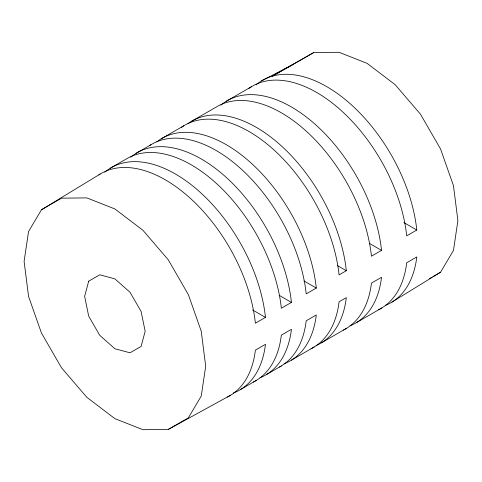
<?xml version="1.0" encoding="UTF-8"?>
<svg xmlns="http://www.w3.org/2000/svg" width="482" height="482" viewBox="0 0 482 482"><rect width="100%" height="100%" fill="white"/><g stroke="black" fill="none" stroke-linecap="round" stroke-linejoin="round"><path stroke-width="0.72" d="M100.129 174.08L41.44 209.778L28.54 231.559L24.1 261.389L28.54 296.346L41.44 333.014L61.521 367.808L86.838 397.313L114.897 418.647L142.955 429.715L168.266 429.432L230.547 395.282M391.956 302.094L440.56 272.222L453.46 250.441L457.9 220.611L453.46 185.654L440.56 148.986L420.479 114.192L395.162 84.687L367.103 63.353L339.045 52.285L313.734 52.568L272.463 76.114L313.734 52.568M110.221 168.26L126.091 159.096A128.405 74.132 60 0 1 219.894 186.703A128.405 74.132 60 0 1 281.343 308.227L291.429 302.407A128.405 74.132 60 0 0 226.07 177.237A128.405 74.132 60 0 0 130.755 157.216M136.177 153.27L150.944 144.745M161.036 138.918L183.817 125.766M191.071 121.578L216.195 107.076A128.405 74.138 60 0 1 310.004 134.683A128.405 74.138 60 0 1 371.447 256.207L381.533 250.381A128.405 74.132 60 0 0 316.18 125.212A128.405 74.132 60 0 0 220.858 105.19M226.281 101.25L251.453 86.718M41.44 209.778L61.521 198.174L86.838 197.897L114.897 208.965L142.955 230.3L168.266 259.804L188.354 294.598L201.247 331.267L205.694 366.224L201.247 396.053L188.354 417.834L168.266 429.432M104.793 172.201A128.405 74.132 60 0 1 200.114 192.222A128.405 74.132 60 0 1 265.468 317.391L255.382 323.217A128.405 74.132 60 0 0 193.077 200.867A128.405 74.132 60 0 0 98.882 174.882M156.77 141.907A128.405 74.132 60 0 1 251.803 163.681A128.405 74.132 60 0 1 316.288 288.055L306.197 293.875A128.405 74.132 60 0 0 243.892 171.532A128.405 74.132 60 0 0 149.697 145.54M187.992 123.657A128.405 74.132 60 0 1 282.711 147.143A128.405 74.132 60 0 1 346.323 270.715L339.069 274.897A128.405 74.132 60 0 0 275.897 151.734A128.405 74.132 60 0 0 181.346 127.405M256.117 84.838A128.405 74.132 60 0 1 351.438 104.853A128.405 74.132 60 0 1 416.797 230.022L406.706 235.849A128.405 74.132 60 0 0 343.533 112.686A128.405 74.132 60 0 0 248.983 88.357M429.546 278.584L431.492 277.463M432.788 276.716L440.56 272.222M240.632 389.462L256.502 380.298M266.594 374.472L281.361 365.946M291.447 360.12L314.234 346.968M321.482 342.78L346.606 328.272M356.698 322.452L381.871 307.92M261.545 80.892L293.646 64.166M403.856 222.551L416.797 230.022M369.242 243.283L381.533 250.381M337.261 265.486L346.323 270.715M303.991 280.958L316.288 288.055M279.138 295.309L291.429 302.407M252.532 309.92L265.468 317.391M227.305 397.09A128.405 74.132 60 0 0 255.382 350.125L265.468 344.299A128.405 74.132 60 0 1 233.288 393.059M385.311 305.425A128.405 74.132 60 0 0 416.797 256.936L406.706 262.756A128.405 74.132 60 0 1 378.629 309.721M253.261 382.099A128.405 74.132 60 0 0 281.343 335.141L291.429 329.314A128.405 74.132 60 0 1 259.943 377.804M350.046 325.784A128.405 74.132 60 0 0 381.533 277.295L371.447 283.115A128.405 74.138 60 0 1 343.371 330.08M279.44 367.061A128.405 74.132 60 0 0 306.197 320.789L316.288 314.963A128.405 74.132 60 0 1 284.103 363.723M310.992 348.769A128.405 74.132 60 0 0 339.069 301.81L346.323 297.623A128.405 74.132 60 0 1 316.216 345.534M88.688 281.199L84.633 296.334L88.688 316.15L99.762 335.333L114.897 348.751L130.032 352.806L141.106 346.413L145.16 331.279L141.106 311.462L130.032 292.279L114.897 278.861L99.762 274.806L88.688 281.199"/></g></svg>
